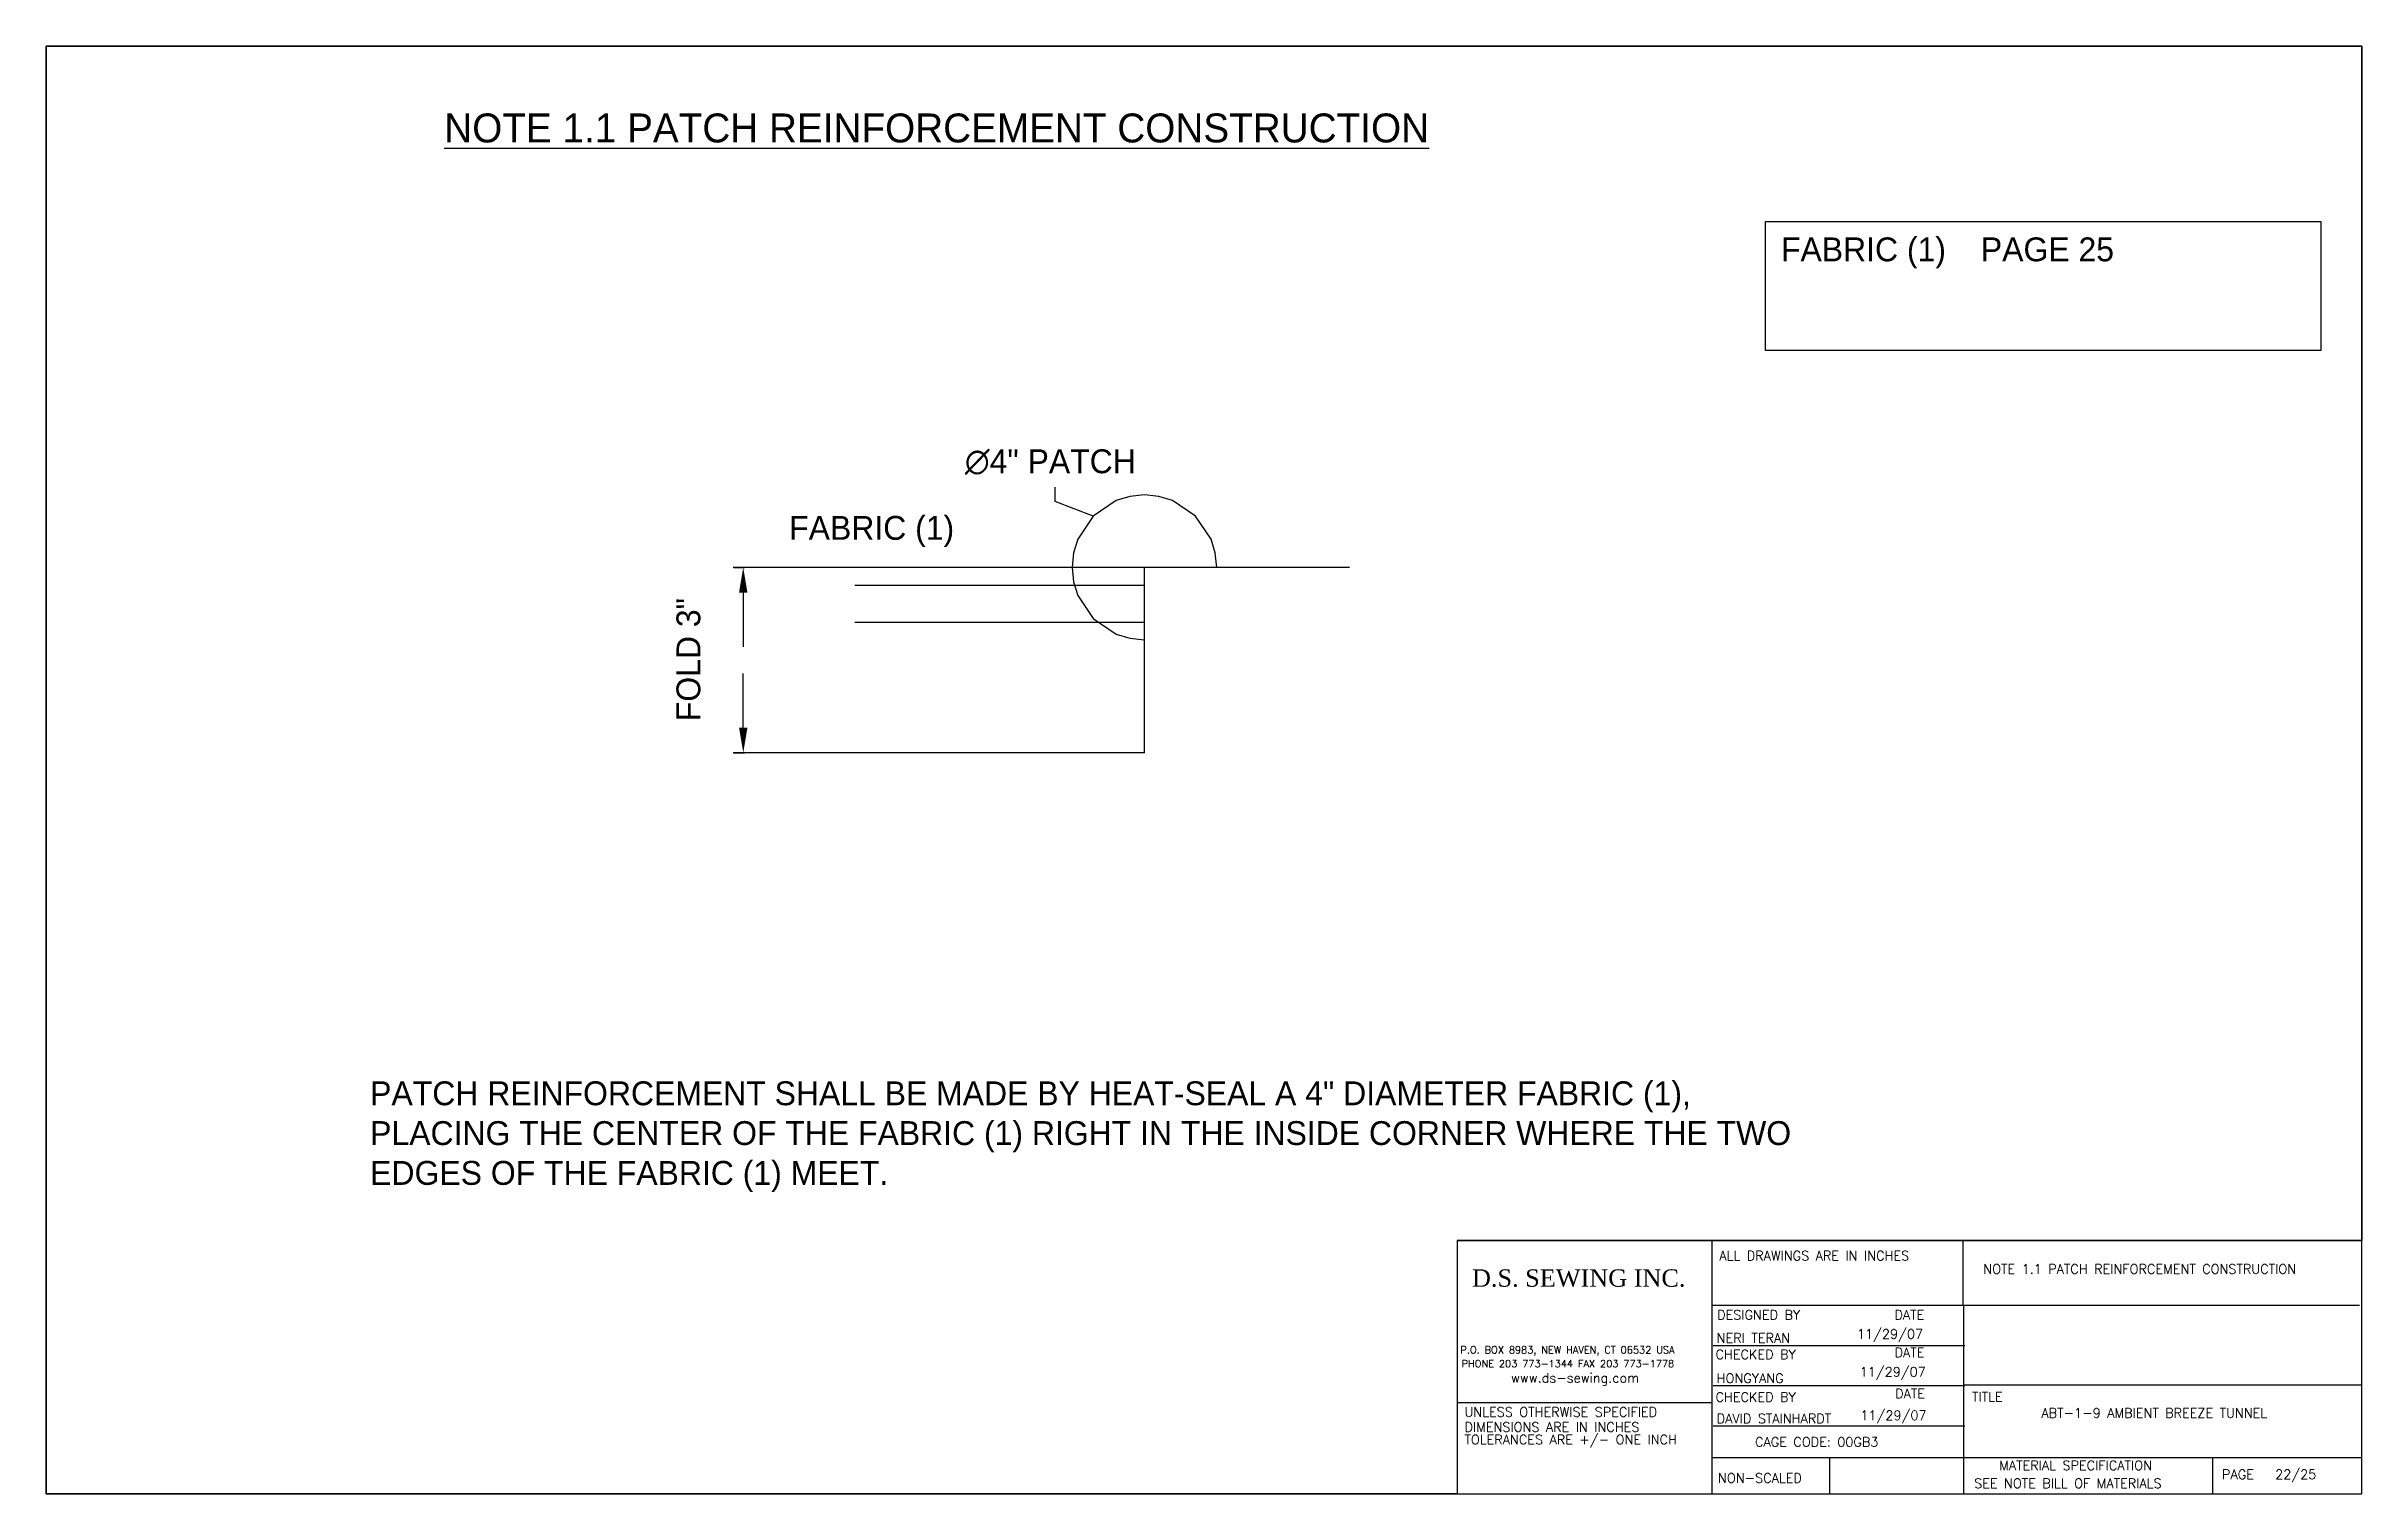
# Paper-space layout 'P22' of a CAD drawing. Header units: inches. Extents: x -62 to 16, y -1703 to 10.
# Drawn here: x 0 to 16, y 0 to 10 of the extents above.
# The model-space entities are those that its viewports show. They can reach past a viewport. Long polylines and large blocks are cut down to what shows.
import ezdxf

# ---------------------------------------------------------------- set-up
doc = ezdxf.new("R2010")
doc.units = ezdxf.units.IN
doc.header["$MEASUREMENT"] = 0
doc.linetypes.add('HIDDEN', pattern=[0.375, 0.25, -0.125])
for name, color, linetype in [('DIMENSION', 7, 'Continuous'), ('FINISH', 1, 'Continuous'), ('STECH', 7, 'HIDDEN'), ('TEXT', 7, 'Continuous'), ('Title Block', 7, 'Continuous'), ('Viewport', 7, 'Continuous')]:
    doc.layers.add(name, color=color, linetype=linetype)
doc.styles.add('Roman', font='romans')
doc.styles.add('style1', font='txt.shx')

msp = doc.modelspace()

# ---------------------------------------------------------------- linework, layer by layer
at = {"layer": 'DIMENSION'}
for p, q in [((9095.19475, 12155.4661), (9095.19475, 12157.4661)), ((9100.45055, 12153.45108), (9095.19475, 12155.4661))]:
    msp.add_line(p, q, dxfattribs=at)
at = {"layer": 'FINISH'}
for p, q in [((9107.52161, 12146.38001), (9050.70617, 12146.38001)), ((9107.52161, 12120.7346), (9107.52161, 12146.38001)), ((9135.87553, 12146.38001), (9107.52161, 12146.38001)), ((9107.52161, 12120.7346), (9050.70617, 12120.7346))]:
    msp.add_line(p, q, dxfattribs=at)
msp.add_arc((9107.52161, 12146.38001), 10, 0, 270, dxfattribs=at)
at = {"layer": 'STECH', "ltscale": 0.015}
for p, q in [((9107.52161, 12143.88001), (9050.70617, 12143.88001)), ((9107.52161, 12138.73891), (9050.70617, 12138.73891))]:
    msp.add_line(p, q, dxfattribs=at)
at = {"layer": 'TEXT'}
for p, q in [((9050.76867, 12146.38001), (9052.25926, 12146.38001)), ((9052.07926, 12142.88001), (9052.07926, 12135.3973)), ((9052.07926, 12124.2346), (9052.07926, 12131.7173)), ((9050.76867, 12120.7346), (9052.25926, 12120.7346))]:
    msp.add_line(p, q, dxfattribs=at)
for points in [[(9051.49592, 12142.88001), (9052.66259, 12142.88001), (9052.07926, 12146.38001)], [(9051.49592, 12124.2346), (9052.66259, 12124.2346), (9052.07926, 12120.7346)]]:
    msp.add_solid(points, dxfattribs=at)

# ---------------------------------------------------------------- texts
at = {"layer": 'DIMENSION'}
msp.add_text('FABRIC (1)', height=3.3, dxfattribs=at).set_placement((9058.4283, 12150.18426))
at = {"layer": 'DIMENSION', "insert": (9094.52152, 12160.92799), "char_height": 3.3, "attachment_point": 5}
msp.add_mtext('∅4" PATCH', dxfattribs=at)
at = {"layer": 'DIMENSION', "insert": (9044.5193, 12133.62899), "char_height": 3.3, "attachment_point": 5, "rotation": 90}
msp.add_mtext('FOLD 3"', dxfattribs=at)
at = {"layer": 'TEXT', "char_height": 3.3, "attachment_point": 1}
for s, insert, width in [('\\pt91.8192;{\\H1.333x;\\C0;  \\H0.9093x; \\LNOTE 1.1 PATCH REINFORCEMENT CONSTRUCTION}', (9006.00375, 12209.09391), 268.5928873), ('FABRIC (1)^I PAGE 25', (9195.50107, 12191.96866), 210.3834797), ('\\pt91.8192;{\\H1x;\\C0;PATCH REINFORCEMENT SHALL BE MADE BY HEAT-SEAL A 4" DIAMETER FABRIC (1), PLACING THE CENTER OF THE FABRIC (1) RIGHT IN THE INSIDE CORNER WHERE THE TWO EDGES OF THE FABRIC (1) MEET.\\C256;}', (9000.5201, 12075.35393), 198.8767712)]:
    msp.add_mtext(s, dxfattribs=dict(at, insert=insert, width=width))

psp = doc.layouts.new('P22')

# ---------------------------------------------------------------- linework, layer by layer
at = {"layer": 'Title Block'}
for p, q in [((16, 10), (0, 10)), ((0, 10), (0, 0)), ((16, 0), (16, 10)), ((9.75, 1.75), (16, 1.75)), ((11.511, 1.302), (11.511, 1.75)), ((13.245, 1.302), (13.245, 1.75)), ((11.511, 1.302), (11.75, 1.302)), ((11.511, 0), (11.511, 1.302)), ((11.75, 1.302), (13.25, 1.302)), ((13.25, 1.302), (13.707, 1.302)), ((13.25, 0), (13.25, 1.302)), ((13.692, 1.302), (15.984, 1.302)), ((11.518, 1.024), (13.257, 1.024)), ((11.75, 1.024), (13.25, 1.024)), ((11.518, 0.747), (13.257, 0.747)), ((11.75, 0.747), (13.25, 0.747)), ((13.25, 0.752), (16, 0.752)), ((9.75, 0.63), (11.511, 0.63)), ((11.518, 0.469), (13.257, 0.469)), ((11.511, 0.25), (16, 0.25)), ((12.325, 0), (12.325, 0.25)), ((14.971, 0), (14.971, 0.25)), ((0, 0), (16, 0)), ((0, 0), (16, 0))]:
    psp.add_line(p, q, dxfattribs=at)
psp.add_lwpolyline([(11.88, 8.79), (15.718, 8.79), (15.718, 7.898), (11.88, 7.898)], close=True, dxfattribs=at)
at = {"layer": 'Viewport'}
psp.add_lwpolyline([(0, 10), (9.88, 10), (9.88, 10), (16, 10), (16, 1.75), (9.75, 1.75), (9.75, 0), (0, 0)], close=True, dxfattribs=at)

# ---------------------------------------------------------------- texts
at = {"layer": 'TEXT', "ltscale": 0.015, "insert": (9.852, 1.55), "char_height": 0.12, "width": 1.77851, "attachment_point": 1, "style": 'style1'}
psp.add_mtext('{\\fTimes New Roman|b0|i0|c0|p18;D.S. SEWING INC.}', dxfattribs=at)
at = {"layer": 'Title Block', "style": 'Roman'}
for s, height, p in [('ALL DRAWINGS ARE IN INCHES', 0.065, (11.561, 1.612)), ('  NOTE 1.1 PATCH REINFORCEMENT CONSTRUCTION', 0.065, (13.296, 1.52)), ('DESIGNED BY', 0.065, (11.546, 1.203)), ('11/29/07', 0.065, (12.512, 1.071)), ('DATE', 0.065, (12.771, 1.203)), ('P.O. BOX 8983, NEW HAVEN, CT 06532 USA', 0.0494, (9.772, 0.969)), ('CHECKED BY', 0.065, (11.535, 0.93)), ('NERI TERAN', 0.065, (11.543, 1.043)), ('DATE', 0.065, (12.772, 0.943)), ('PHONE 203 773-1344 FAX 203 773-1778', 0.0494, (9.78, 0.873)), ('www.ds-sewing.com', 0.065, (10.122, 0.768)), ('HONGYANG', 0.065, (11.543, 0.765)), ('11/29/07', 0.065, (12.531, 0.809)), ('CHECKED BY', 0.065, (11.535, 0.635)), ('DATE', 0.065, (12.776, 0.659)), ('TITLE', 0.065, (13.307, 0.637)), ('UNLESS OTHERWISE SPECIFIED', 0.065, (9.8, 0.532)), ('DIMENSIONS ARE IN INCHES', 0.065, (9.8, 0.428)), ('DAVID STAINHARDT', 0.065, (11.543, 0.487)), ('11/29/07', 0.065, (12.536, 0.509)), ('ABT-1-9 AMBIENT BREEZE TUNNEL', 0.065, (13.787, 0.525)), ('TOLERANCES ARE +/- ONE INCH', 0.065, (9.8, 0.341)), ('CAGE CODE: 00GB3', 0.065, (11.808, 0.325)), ('MATERIAL SPECIFICATION', 0.065, (13.495, 0.163)), ('PAGE', 0.065, (15.035, 0.101)), ('22/25', 0.065, (15.402, 0.101)), ('NON-SCALED', 0.065, (11.552, 0.076)), ('SEE NOTE BILL OF MATERIALS', 0.065, (13.322, 0.039))]:
    psp.add_text(s, height=height, dxfattribs=at).set_placement(p)

# ---------------------------------------------------------------- viewports
at = {"layer": 'Viewport'}
vp = psp.add_viewport(center=(8, 5), size=(16, 10), view_center_point=(9115.75795, 12118.3765), view_height=200.0000174, dxfattribs=at)
vp.dxf.flags = 0x10000  # cut along an outline
vp.dxf.clipping_boundary_handle = psp.add_lwpolyline([(0, 10), (9.88, 10), (9.88, 10), (16, 10), (16, 1.75), (9.75, 1.75), (9.75, 0), (0, 0)], format="xyb", close=True, dxfattribs={"invisible": 1}).dxf.handle

doc.saveas('drawing.dxf')
